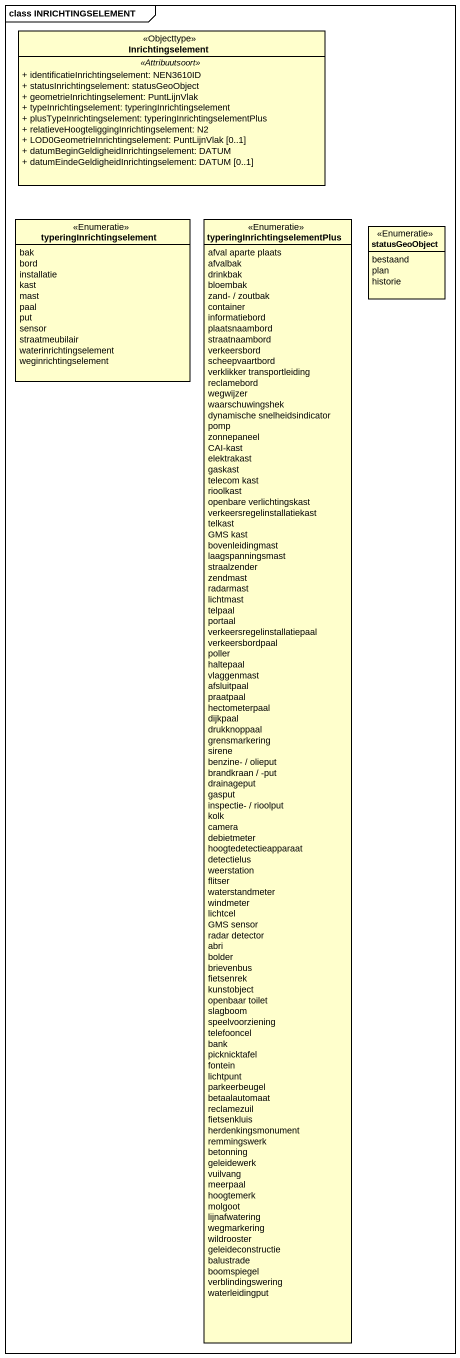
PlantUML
@startuml
mainframe class INRICHTINGSELEMENT
hide circle
hide empty members
skinparam classAttributeIconSize 0
class Inrichtingselement <<Objecttype>> {
  .. <<Attribuutsoort>> ..
  + identificatieInrichtingselement: NEN3610ID
  + statusInrichtingselement: statusGeoObject
  + geometrieInrichtingselement: PuntLijnVlak
  + typeInrichtingselement: typeringInrichtingselement
  + plusTypeInrichtingselement: typeringInrichtingselementPlus
  + relatieveHoogteliggingInrichtingselement: N2
  + LOD0GeometrieInrichtingselement: PuntLijnVlak [0..1]
  + datumBeginGeldigheidInrichtingselement: DATUM
  + datumEindeGeldigheidInrichtingselement: DATUM [0..1]
}
enum typeringInrichtingselement <<Enumeratie>> {
  bak
  bord
  installatie
  kast
  mast
  paal
  put
  sensor
  straatmeubilair
  waterinrichtingselement
  weginrichtingselement
}
enum "typeringInrichtingselementPlus" as typeringInrichtingselementPl <<Enumeratie>> {
  afval aparte plaats
  afvalbak
  drinkbak
  bloembak
  zand- / zoutbak
  container
  informatiebord
  plaatsnaambord
  straatnaambord
  verkeersbord
  scheepvaartbord
  verklikker transportleiding
  reclamebord
  wegwijzer
  waarschuwingshek
  dynamische snelheidsindicator
  pomp
  zonnepaneel
  CAI-kast
  elektrakast
  gaskast
  telecom kast
  rioolkast
  openbare verlichtingskast
  verkeersregelinstallatiekast
  telkast
  GMS kast
  bovenleidingmast
  laagspanningsmast
  straalzender
  zendmast
  radarmast
  lichtmast
  telpaal
  portaal
  verkeersregelinstallatiepaal
  verkeersbordpaal
  poller
  haltepaal
  vlaggenmast
  afsluitpaal
  praatpaal
  hectometerpaal
  dijkpaal
  drukknoppaal
  grensmarkering
  sirene
  benzine- / olieput
  brandkraan / -put
  drainageput
  gasput
  inspectie- / rioolput
  kolk
  camera
  debietmeter
  hoogtedetectieapparaat
  detectielus
  weerstation
  flitser
  waterstandmeter
  windmeter
  lichtcel
  GMS sensor
  radar detector
  abri
  bolder
  brievenbus
  fietsenrek
  kunstobject
  openbaar toilet
  slagboom
  speelvoorziening
  telefooncel
  bank
  picknicktafel
  fontein
  lichtpunt
  parkeerbeugel
  betaalautomaat
  reclamezuil
  fietsenkluis
  herdenkingsmonument
  remmingswerk
  betonning
  geleidewerk
  vuilvang
  meerpaal
  hoogtemerk
  molgoot
  lijnafwatering
  wegmarkering
  wildrooster
  geleideconstructie
  balustrade
  boomspiegel
  verblindingswering
  waterleidingput
}
enum statusGeoObject <<Enumeratie>> {
  bestaand
  plan
  historie
}
@enduml
